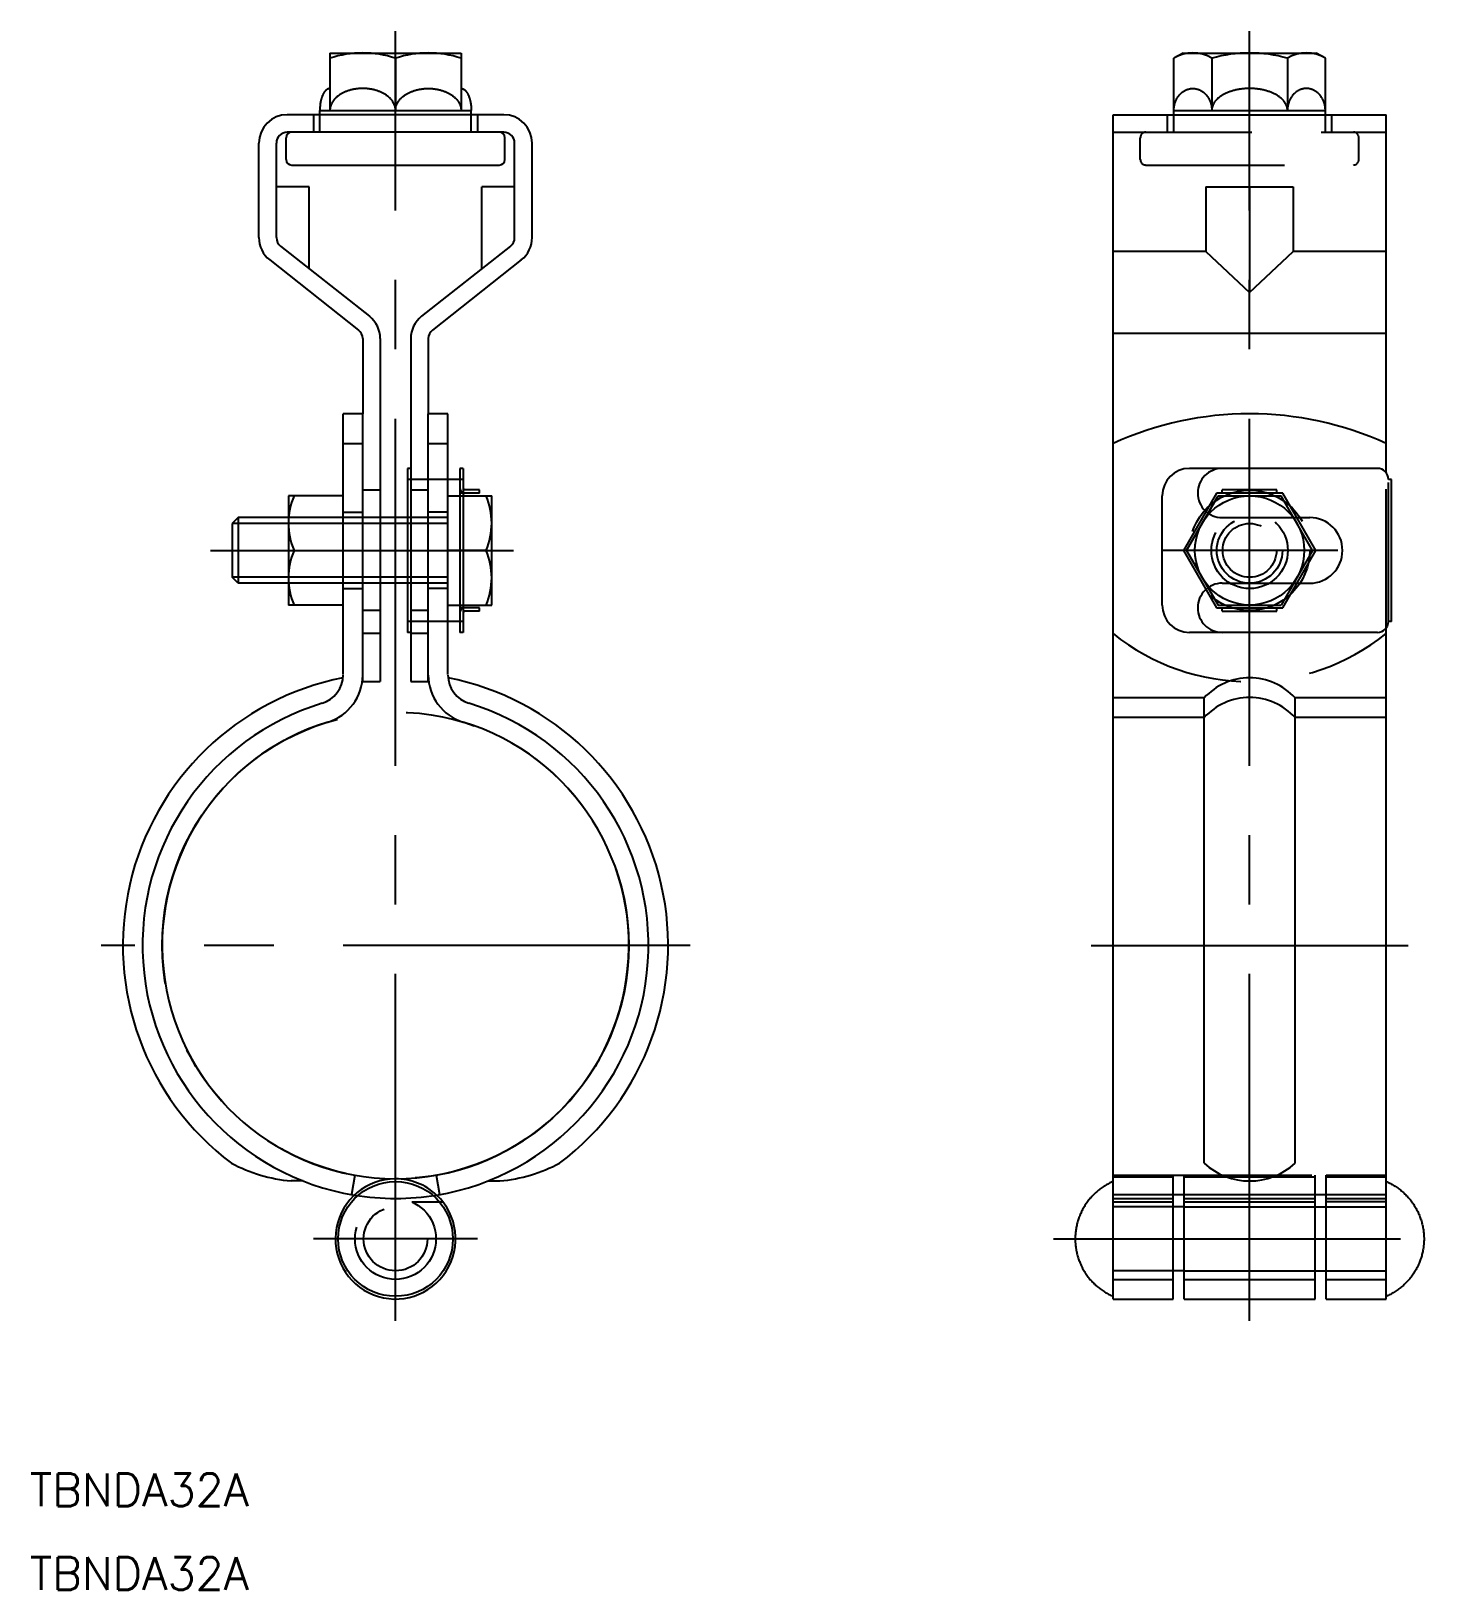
# Model space of a CAD drawing. Extents: x -33 to 96, y -59 to 84.
import ezdxf

# ---------------------------------------------------------------- set-up
doc = ezdxf.new("R2010")
doc.units = 0
for name, pattern in [('CENTER', [50.8, 31.75, -6.35, 6.35, -6.35]), ('DASHED', [19.05, 12.7, -6.35]), ('PHANTOM', [63.5, 31.75, -6.35, 6.35, -6.35, 6.35, -6.35])]:
    doc.linetypes.add(name, pattern=pattern)
doc.layers.get('0').update_dxf_attribs({"linetype": 'CONTINUOUS'})
doc.layers.add('CENTER', color=1, linetype='CENTER')
doc.styles.get("Standard").update_dxf_attribs({"font": 'txt.shx', "height": 3, "bigfont": 'bigfont.shx'})

msp = doc.modelspace()

# ---------------------------------------------------------------- linework, layer by layer
at = {"color": 7, "linetype": 'CONTINUOUS'}
for p, q in [((-6, 81.64), (6, 81.64)), ((-6, 81.64), (-6, 76.4)), ((6, 81.64), (6, 76.4)), ((72.07, 81.64), (71.23, 81.16)), ((72.07, 81.64), (84.25, 81.64)), ((85.09, 81.16), (84.25, 81.64)), ((0, 81.16), (0, 76.4)), ((71.23, 76), (71.23, 81.16)), ((74.7, 81.16), (74.7, 76.4)), ((81.63, 81.16), (81.63, 76.4)), ((85.09, 76), (85.09, 81.16)), ((9.9, 76), (-9.9, 76)), ((-6.93, 76.4), (6.93, 76.4)), ((-6.93, 76), (-6.93, 76.4)), ((6.93, 76), (6.93, 76.4)), ((65.66, 76), (90.66, 76)), ((65.66, 45.92), (65.66, 76)), ((71.23, 76.4), (85.09, 76.4)), ((90.66, 45.92), (90.66, 76)), ((9.9, 74.4), (-9.9, 74.4)), ((-12.5, 64.76), (-12.5, 73.4)), ((-10.9, 64.76), (-10.9, 73.4)), ((-10, 71.9), (-10, 73.9)), ((10, 71.9), (10, 73.9)), ((10.9, 64.76), (10.9, 73.4)), ((12.5, 64.76), (12.5, 73.4)), ((-9.5, 71.4), (9.5, 71.4)), ((-7.9, 69.4), (-10.9, 69.4)), ((-7.9, 61.91), (-7.9, 69.4)), ((7.9, 61.91), (7.9, 69.4)), ((10.9, 69.4), (7.9, 69.4)), ((74.16, 69.4), (74.16, 63.5)), ((74.16, 69.4), (82.16, 69.4)), ((78.16, 69.4), (78.16, 59.75)), ((82.16, 69.4), (82.16, 63.5)), ((-10.52, 63.98), (-2.39, 57.56)), ((10.52, 63.98), (2.39, 57.56)), ((74.16, 63.5), (65.66, 63.5)), ((74.16, 63.5), (78.16, 59.75)), ((78.16, 59.75), (82.16, 63.5)), ((90.66, 63.5), (82.16, 63.5)), ((-11.51, 62.72), (-3.38, 56.3)), ((11.51, 62.72), (3.38, 56.3)), ((90.66, 56), (65.66, 56)), ((-3, 55.52), (-3, 48.64)), ((-1.4, 55.52), (-1.4, 24.14)), ((1.4, 55.52), (1.4, 24.14)), ((3, 55.52), (3, 48.64)), ((-4.8, 24.8), (-4.8, 48.64)), ((-3, 48.64), (-4.8, 48.64)), ((-3, 24.8), (-3, 48.64)), ((3, 24.8), (3, 48.64)), ((4.8, 48.64), (3, 48.64)), ((4.8, 24.8), (4.8, 48.64)), ((-4.8, 45.92), (-3, 45.92)), ((3, 45.92), (4.8, 45.92)), ((65.66, -32.36), (65.66, 45.92)), ((90.66, 43.24), (90.66, 45.92)), ((1.1, 43.64), (1.1, 39.14)), ((1.4, 43.64), (1.1, 43.64)), ((1.4, 43.64), (1.4, 38.64)), ((5.9, 43.64), (5.9, 28.64)), ((6.2, 43.64), (5.9, 43.64)), ((6.2, 43.64), (6.2, 28.64)), ((89.86, 43.64), (72.66, 43.64)), ((5.9, 42.64), (4.8, 42.64)), ((7.7, 41.69), (6.35, 41.69)), ((7.7, 41.39), (6.35, 41.39)), ((7.7, 41.39), (7.7, 41.69)), ((75.13, 41.39), (72.1, 36.14)), ((81.19, 41.39), (75.13, 41.39)), ((80.66, 41.69), (75.66, 41.69)), ((75.66, 41.39), (75.66, 41.69)), ((80.66, 41.39), (80.66, 41.69)), ((84.22, 36.14), (81.19, 41.39)), ((91.16, 42.64), (90.86, 42.64)), ((91.16, 29.64), (91.16, 42.64)), ((-9.8, 41.14), (-9.8, 31.14)), ((-4.8, 41.14), (-9.8, 41.14)), ((4.8, 41.14), (5.9, 41.14)), ((6.2, 41.14), (8.8, 41.14)), ((8.8, 31.14), (8.8, 41.14)), ((70.16, 31.14), (70.16, 41.14)), ((72.39, 36.14), (75.27, 41.14)), ((75.27, 41.14), (81.05, 41.14)), ((83.93, 36.14), (81.05, 41.14)), ((-14.4, 39.14), (-14.94, 38.6)), ((-14.94, 38.6), (-14.94, 33.69)), ((-9.8, 39.14), (-14.4, 39.14)), ((-14.4, 39.14), (-14.4, 33.14)), ((1.1, 39.14), (-1.4, 39.14)), ((-9.29, 36.14), (-4.8, 36.14)), ((5.9, 36.14), (4.8, 36.14)), ((8.29, 36.14), (6.2, 36.14)), ((72.1, 36.14), (75.13, 30.89)), ((72.39, 36.14), (75.27, 31.14)), ((83.93, 36.14), (81.05, 31.14)), ((81.19, 30.89), (84.22, 36.14)), ((-14.4, 33.14), (-14.94, 33.69)), ((-9.8, 33.14), (-14.4, 33.14)), ((1.1, 33.14), (-1.4, 33.14)), ((1.1, 33.14), (1.1, 28.64)), ((1.4, 33.14), (1.1, 33.14)), ((1.4, 33.64), (1.4, 28.64)), ((-4.8, 31.14), (-9.8, 31.14)), ((4.8, 31.14), (5.9, 31.14)), ((6.2, 31.14), (8.8, 31.14)), ((7.7, 30.89), (6.35, 30.89)), ((7.7, 30.59), (6.35, 30.59)), ((7.7, 30.59), (7.7, 30.89)), ((75.13, 30.89), (81.19, 30.89)), ((75.27, 31.14), (81.05, 31.14)), ((75.66, 30.59), (75.66, 30.89)), ((75.66, 30.59), (80.66, 30.59)), ((80.66, 30.59), (80.66, 30.89)), ((-1.4, 28.53), (-3, 28.53)), ((1.4, 28.64), (1.1, 28.64)), ((3, 28.53), (1.4, 28.53)), ((5.9, 29.64), (4.8, 29.64)), ((6.2, 28.64), (5.9, 28.64)), ((89.86, 28.64), (72.66, 28.64)), ((90.66, -32.36), (90.66, 29.04)), ((91.16, 29.64), (90.86, 29.64)), ((-3, 24.14), (-3, 24.8)), ((3, 24.14), (3, 24.8)), ((-3, 24.14), (-1.4, 24.14)), ((1.4, 24.14), (3, 24.14)), ((73.99, 22.64), (65.66, 22.64)), ((73.99, -19.92), (73.99, 22.64)), ((82.33, -19.92), (82.33, 22.64)), ((90.66, 22.64), (82.33, 22.64)), ((-3.71, -21.03), (-4.02, -22.8)), ((-8.45, -21.55), (-9.55, -21.55)), ((8.45, -21.55), (9.55, -21.55)), ((71.16, -22.8), (85.16, -22.8)), ((71.16, -32.36), (71.16, -22.8)), ((72.16, -32.36), (72.16, -22.8)), ((84.16, -32.36), (84.16, -22.8)), ((85.16, -32.36), (85.16, -22.8)), ((4.02, -23.47), (4.34, -23.47)), ((65.66, -23.47), (71.16, -23.47)), ((72.16, -23.93), (71.16, -23.93)), ((84.16, -23.93), (85.16, -23.93)), ((90.66, -23.47), (85.16, -23.47)), ((72.16, -29.77), (71.16, -29.77)), ((84.16, -29.77), (85.16, -29.77)), ((65.66, -32.36), (71.16, -32.36)), ((72.16, -32.36), (84.16, -32.36)), ((85.16, -32.36), (90.66, -32.36))]:
    msp.add_line(p, q, dxfattribs=at)
at = {"color": 3, "linetype": 'DASHED'}
for p, q in [((-7.5, 76), (-7.5, 74.4)), ((-6.93, 74.4), (-6.93, 76)), ((6.93, 74.4), (6.93, 76)), ((7.5, 76), (7.5, 74.4)), ((70.66, 74.4), (70.66, 76)), ((71.23, 74.4), (71.23, 76)), ((85.09, 74.4), (85.09, 76)), ((85.66, 76), (85.66, 74.4)), ((65.66, 74.4), (90.66, 74.4)), ((68.16, 71.9), (68.16, 73.9)), ((88.16, 71.9), (88.16, 73.9)), ((68.66, 71.4), (87.66, 71.4)), ((90.66, 29.04), (90.66, 43.24)), ((-1.4, 41.64), (-3, 41.64)), ((1.4, 42.64), (1.1, 42.64)), ((4.8, 42.64), (1.4, 42.64)), ((3, 41.64), (1.4, 41.64)), ((6.2, 42.64), (5.9, 42.64)), ((6.2, 41.39), (5.9, 41.39)), ((90.86, 29.64), (90.86, 42.64)), ((5.9, 41.14), (6.2, 41.14)), ((-1.4, 39.14), (-9.8, 39.14)), ((-1.4, 38.6), (-9.8, 38.6)), ((-4.8, 39.64), (-3, 39.64)), ((1.1, 39.14), (1.1, 33.14)), ((4.8, 39.14), (1.1, 39.14)), ((1.4, 38.64), (1.4, 33.64)), ((4.8, 38.6), (1.4, 38.6)), ((4.8, 39.64), (3, 39.64)), ((75.66, 39.14), (83.66, 39.14)), ((6.2, 36.14), (5.9, 36.14)), ((6.2, 36.14), (5.9, 36.14)), ((-1.4, 33.69), (-9.8, 33.69)), ((-1.4, 33.14), (-9.8, 33.14)), ((4.8, 33.69), (1.4, 33.69)), ((4.8, 33.14), (1.4, 33.14)), ((75.66, 33.14), (83.66, 33.14)), ((-4.8, 32.64), (-3, 32.64)), ((4.8, 32.64), (3, 32.64)), ((-1.4, 30.64), (-3, 30.64)), ((3, 30.64), (1.4, 30.64)), ((5.9, 31.14), (6.2, 31.14)), ((6.2, 30.89), (5.9, 30.89)), ((1.4, 29.64), (1.1, 29.64)), ((4.8, 29.64), (1.4, 29.64)), ((6.2, 29.64), (5.9, 29.64)), ((73.99, 20.84), (65.66, 20.84)), ((90.66, 20.84), (82.33, 20.84)), ((3.71, -21.03), (4.02, -22.8)), ((65.66, -21.03), (71.16, -21.03)), ((65.66, -21.16), (71.16, -21.16)), ((71.16, -21.03), (85.16, -21.03)), ((71.16, -22.8), (71.16, -21.03)), ((72.16, -22.8), (72.16, -21.03)), ((72.16, -21.16), (84.16, -21.16)), ((84.16, -22.8), (84.16, -21.03)), ((85.16, -22.8), (85.16, -21.03)), ((85.16, -21.03), (90.66, -21.03)), ((85.16, -21.16), (90.66, -21.16)), ((65.66, -22.8), (71.16, -22.8)), ((85.16, -22.8), (90.66, -22.8)), ((1.5, -23.47), (4.02, -23.47)), ((65.66, -23.15), (71.16, -23.15)), ((71.16, -23.93), (65.66, -23.93)), ((72.16, -23.15), (84.16, -23.15)), ((72.16, -23.47), (84.16, -23.47)), ((72.16, -23.93), (84.16, -23.93)), ((85.16, -23.15), (90.66, -23.15)), ((85.16, -23.93), (90.66, -23.93)), ((71.16, -29.77), (65.66, -29.77)), ((72.16, -29.77), (84.16, -29.77)), ((85.16, -29.77), (90.66, -29.77)), ((65.66, -30.56), (71.16, -30.56)), ((72.16, -30.56), (84.16, -30.56)), ((85.16, -30.56), (90.66, -30.56))]:
    msp.add_line(p, q, dxfattribs=at)
at = {"color": 3, "linetype": 'CONTINUOUS'}
for p, q in [((-9.8, 38.6), (-14.94, 38.6)), ((1.4, 38.6), (-1.4, 38.6)), ((-9.8, 33.69), (-14.94, 33.69)), ((1.4, 33.69), (-1.4, 33.69))]:
    msp.add_line(p, q, dxfattribs=at)
at = {"color": 7, "linetype": 'CONTINUOUS'}
for points in [[(-6, 78.4, 0), (-6.01, 78.4, 0), (-6.02, 78.4, 0), (-6.03, 78.4, 0), (-6.05, 78.4, 0), (-6.06, 78.4, 0), (-6.07, 78.39, 0), (-6.08, 78.39, 0), (-6.09, 78.39, 0), (-6.1, 78.39, 0), (-6.11, 78.39, 0), (-6.12, 78.38, 0), (-6.14, 78.38, 0), (-6.15, 78.37, 0), (-6.16, 78.37, 0), (-6.17, 78.37, 0), (-6.18, 78.36, 0), (-6.19, 78.36, 0), (-6.2, 78.35, 0), (-6.21, 78.35, 0), (-6.23, 78.34, 0), (-6.24, 78.33, 0), (-6.25, 78.33, 0), (-6.26, 78.32, 0), (-6.27, 78.31, 0), (-6.28, 78.31, 0), (-6.29, 78.3, 0), (-6.3, 78.29, 0), (-6.31, 78.28, 0), (-6.32, 78.27, 0), (-6.33, 78.27, 0), (-6.34, 78.26, 0), (-6.36, 78.25, 0), (-6.37, 78.24, 0), (-6.38, 78.23, 0), (-6.39, 78.22, 0), (-6.4, 78.21, 0), (-6.41, 78.2, 0), (-6.42, 78.19, 0), (-6.43, 78.18, 0), (-6.44, 78.16, 0), (-6.45, 78.15, 0), (-6.46, 78.14, 0), (-6.47, 78.13, 0), (-6.48, 78.12, 0), (-6.49, 78.1, 0), (-6.5, 78.09, 0), (-6.51, 78.08, 0), (-6.52, 78.06, 0), (-6.53, 78.05, 0), (-6.53, 78.04, 0), (-6.54, 78.02, 0), (-6.55, 78.01, 0), (-6.56, 77.99, 0), (-6.57, 77.98, 0), (-6.58, 77.96, 0), (-6.59, 77.95, 0), (-6.6, 77.93, 0), (-6.61, 77.91, 0), (-6.61, 77.9, 0), (-6.62, 77.88, 0), (-6.63, 77.87, 0), (-6.64, 77.85, 0), (-6.65, 77.83, 0), (-6.66, 77.81, 0), (-6.66, 77.8, 0), (-6.67, 77.78, 0), (-6.68, 77.76, 0), (-6.69, 77.74, 0), (-6.7, 77.72, 0), (-6.7, 77.71, 0), (-6.71, 77.69, 0), (-6.72, 77.67, 0), (-6.72, 77.65, 0), (-6.73, 77.63, 0), (-6.74, 77.61, 0), (-6.75, 77.59, 0), (-6.75, 77.57, 0), (-6.76, 77.55, 0), (-6.77, 77.53, 0), (-6.77, 77.51, 0), (-6.78, 77.49, 0), (-6.78, 77.47, 0), (-6.79, 77.45, 0), (-6.8, 77.43, 0), (-6.8, 77.41, 0), (-6.81, 77.39, 0), (-6.81, 77.36, 0), (-6.82, 77.34, 0), (-6.82, 77.32, 0), (-6.83, 77.3, 0), (-6.83, 77.28, 0), (-6.84, 77.26, 0), (-6.84, 77.23, 0), (-6.85, 77.21, 0), (-6.85, 77.19, 0), (-6.86, 77.17, 0), (-6.86, 77.14, 0), (-6.87, 77.12, 0), (-6.87, 77.1, 0), (-6.87, 77.07, 0), (-6.88, 77.05, 0), (-6.88, 77.03, 0), (-6.88, 77, 0), (-6.89, 76.98, 0), (-6.89, 76.96, 0), (-6.89, 76.93, 0), (-6.9, 76.91, 0), (-6.9, 76.89, 0), (-6.9, 76.86, 0), (-6.91, 76.84, 0), (-6.91, 76.81, 0), (-6.91, 76.79, 0), (-6.91, 76.77, 0), (-6.91, 76.74, 0), (-6.92, 76.72, 0), (-6.92, 76.69, 0), (-6.92, 76.67, 0), (-6.92, 76.64, 0), (-6.92, 76.62, 0), (-6.92, 76.6, 0), (-6.92, 76.57, 0), (-6.93, 76.55, 0), (-6.93, 76.52, 0), (-6.93, 76.5, 0), (-6.93, 76.47, 0), (-6.93, 76.45, 0), (-6.93, 76.42, 0), (-6.93, 76.4, 0)], [(0, 76.4, 0), (0, 76.45, 0), (0, 76.5, 0), (-0.01, 76.55, 0), (-0.01, 76.6, 0), (-0.02, 76.64, 0), (-0.03, 76.69, 0), (-0.04, 76.74, 0), (-0.06, 76.79, 0), (-0.07, 76.84, 0), (-0.09, 76.89, 0), (-0.11, 76.93, 0), (-0.13, 76.98, 0), (-0.15, 77.03, 0), (-0.18, 77.07, 0), (-0.2, 77.12, 0), (-0.23, 77.17, 0), (-0.26, 77.21, 0), (-0.29, 77.26, 0), (-0.32, 77.3, 0), (-0.35, 77.34, 0), (-0.39, 77.39, 0), (-0.43, 77.43, 0), (-0.47, 77.47, 0), (-0.51, 77.51, 0), (-0.55, 77.55, 0), (-0.59, 77.59, 0), (-0.63, 77.63, 0), (-0.68, 77.67, 0), (-0.73, 77.71, 0), (-0.78, 77.74, 0), (-0.83, 77.78, 0), (-0.88, 77.81, 0), (-0.93, 77.85, 0), (-0.99, 77.88, 0), (-1.04, 77.91, 0), (-1.1, 77.95, 0), (-1.15, 77.98, 0), (-1.21, 78.01, 0), (-1.27, 78.04, 0), (-1.33, 78.06, 0), (-1.4, 78.09, 0), (-1.46, 78.12, 0), (-1.52, 78.14, 0), (-1.59, 78.16, 0), (-1.65, 78.19, 0), (-1.72, 78.21, 0), (-1.78, 78.23, 0), (-1.85, 78.25, 0), (-1.92, 78.27, 0), (-1.99, 78.28, 0), (-2.06, 78.3, 0), (-2.13, 78.31, 0), (-2.2, 78.33, 0), (-2.27, 78.34, 0), (-2.34, 78.35, 0), (-2.41, 78.36, 0), (-2.49, 78.37, 0), (-2.56, 78.38, 0), (-2.63, 78.39, 0), (-2.71, 78.39, 0), (-2.78, 78.39, 0), (-2.85, 78.4, 0), (-2.93, 78.4, 0), (-3, 78.4, 0), (-3.07, 78.4, 0), (-3.15, 78.4, 0), (-3.22, 78.39, 0), (-3.29, 78.39, 0), (-3.37, 78.39, 0), (-3.44, 78.38, 0), (-3.51, 78.37, 0), (-3.59, 78.36, 0), (-3.66, 78.35, 0), (-3.73, 78.34, 0), (-3.8, 78.33, 0), (-3.87, 78.31, 0), (-3.94, 78.3, 0), (-4.01, 78.28, 0), (-4.08, 78.27, 0), (-4.15, 78.25, 0), (-4.22, 78.23, 0), (-4.28, 78.21, 0), (-4.35, 78.19, 0), (-4.41, 78.16, 0), (-4.48, 78.14, 0), (-4.54, 78.12, 0), (-4.6, 78.09, 0), (-4.67, 78.06, 0), (-4.73, 78.04, 0), (-4.79, 78.01, 0), (-4.85, 77.98, 0), (-4.9, 77.95, 0), (-4.96, 77.91, 0), (-5.01, 77.88, 0), (-5.07, 77.85, 0), (-5.12, 77.81, 0), (-5.17, 77.78, 0), (-5.22, 77.74, 0), (-5.27, 77.71, 0), (-5.32, 77.67, 0), (-5.37, 77.63, 0), (-5.41, 77.59, 0), (-5.45, 77.55, 0), (-5.49, 77.51, 0), (-5.53, 77.47, 0), (-5.57, 77.43, 0), (-5.61, 77.39, 0), (-5.65, 77.34, 0), (-5.68, 77.3, 0), (-5.71, 77.26, 0), (-5.74, 77.21, 0), (-5.77, 77.17, 0), (-5.8, 77.12, 0), (-5.82, 77.07, 0), (-5.85, 77.03, 0), (-5.87, 76.98, 0), (-5.89, 76.93, 0), (-5.91, 76.89, 0), (-5.93, 76.84, 0), (-5.94, 76.79, 0), (-5.96, 76.74, 0), (-5.97, 76.69, 0), (-5.98, 76.64, 0), (-5.99, 76.6, 0), (-5.99, 76.55, 0), (-6, 76.5, 0), (-6, 76.45, 0), (-6, 76.4, 0)], [(0, 76.4, 0), (0, 76.45, 0), (0, 76.5, 0), (0.01, 76.55, 0), (0.01, 76.6, 0), (0.02, 76.64, 0), (0.03, 76.69, 0), (0.04, 76.74, 0), (0.06, 76.79, 0), (0.07, 76.84, 0), (0.09, 76.89, 0), (0.11, 76.93, 0), (0.13, 76.98, 0), (0.15, 77.03, 0), (0.18, 77.07, 0), (0.2, 77.12, 0), (0.23, 77.17, 0), (0.26, 77.21, 0), (0.29, 77.26, 0), (0.32, 77.3, 0), (0.35, 77.34, 0), (0.39, 77.39, 0), (0.43, 77.43, 0), (0.47, 77.47, 0), (0.51, 77.51, 0), (0.55, 77.55, 0), (0.59, 77.59, 0), (0.63, 77.63, 0), (0.68, 77.67, 0), (0.73, 77.71, 0), (0.78, 77.74, 0), (0.83, 77.78, 0), (0.88, 77.81, 0), (0.93, 77.85, 0), (0.99, 77.88, 0), (1.04, 77.91, 0), (1.1, 77.95, 0), (1.15, 77.98, 0), (1.21, 78.01, 0), (1.27, 78.04, 0), (1.33, 78.06, 0), (1.4, 78.09, 0), (1.46, 78.12, 0), (1.52, 78.14, 0), (1.59, 78.16, 0), (1.65, 78.19, 0), (1.72, 78.21, 0), (1.78, 78.23, 0), (1.85, 78.25, 0), (1.92, 78.27, 0), (1.99, 78.28, 0), (2.06, 78.3, 0), (2.13, 78.31, 0), (2.2, 78.33, 0), (2.27, 78.34, 0), (2.34, 78.35, 0), (2.41, 78.36, 0), (2.49, 78.37, 0), (2.56, 78.38, 0), (2.63, 78.39, 0), (2.71, 78.39, 0), (2.78, 78.39, 0), (2.85, 78.4, 0), (2.93, 78.4, 0), (3, 78.4, 0), (3.07, 78.4, 0), (3.15, 78.4, 0), (3.22, 78.39, 0), (3.29, 78.39, 0), (3.37, 78.39, 0), (3.44, 78.38, 0), (3.51, 78.37, 0), (3.59, 78.36, 0), (3.66, 78.35, 0), (3.73, 78.34, 0), (3.8, 78.33, 0), (3.87, 78.31, 0), (3.94, 78.3, 0), (4.01, 78.28, 0), (4.08, 78.27, 0), (4.15, 78.25, 0), (4.22, 78.23, 0), (4.28, 78.21, 0), (4.35, 78.19, 0), (4.41, 78.16, 0), (4.48, 78.14, 0), (4.54, 78.12, 0), (4.6, 78.09, 0), (4.67, 78.06, 0), (4.73, 78.04, 0), (4.79, 78.01, 0), (4.85, 77.98, 0), (4.9, 77.95, 0), (4.96, 77.91, 0), (5.01, 77.88, 0), (5.07, 77.85, 0), (5.12, 77.81, 0), (5.17, 77.78, 0), (5.22, 77.74, 0), (5.27, 77.71, 0), (5.32, 77.67, 0), (5.37, 77.63, 0), (5.41, 77.59, 0), (5.45, 77.55, 0), (5.49, 77.51, 0), (5.53, 77.47, 0), (5.57, 77.43, 0), (5.61, 77.39, 0), (5.65, 77.34, 0), (5.68, 77.3, 0), (5.71, 77.26, 0), (5.74, 77.21, 0), (5.77, 77.17, 0), (5.8, 77.12, 0), (5.82, 77.07, 0), (5.85, 77.03, 0), (5.87, 76.98, 0), (5.89, 76.93, 0), (5.91, 76.89, 0), (5.93, 76.84, 0), (5.94, 76.79, 0), (5.96, 76.74, 0), (5.97, 76.69, 0), (5.98, 76.64, 0), (5.99, 76.6, 0), (5.99, 76.55, 0), (6, 76.5, 0), (6, 76.45, 0), (6, 76.4, 0)], [(6, 78.4, 0), (6.01, 78.4, 0), (6.02, 78.4, 0), (6.03, 78.4, 0), (6.05, 78.4, 0), (6.06, 78.4, 0), (6.07, 78.39, 0), (6.08, 78.39, 0), (6.09, 78.39, 0), (6.1, 78.39, 0), (6.11, 78.39, 0), (6.12, 78.38, 0), (6.14, 78.38, 0), (6.15, 78.37, 0), (6.16, 78.37, 0), (6.17, 78.37, 0), (6.18, 78.36, 0), (6.19, 78.36, 0), (6.2, 78.35, 0), (6.21, 78.35, 0), (6.23, 78.34, 0), (6.24, 78.33, 0), (6.25, 78.33, 0), (6.26, 78.32, 0), (6.27, 78.31, 0), (6.28, 78.31, 0), (6.29, 78.3, 0), (6.3, 78.29, 0), (6.31, 78.28, 0), (6.32, 78.27, 0), (6.33, 78.27, 0), (6.34, 78.26, 0), (6.36, 78.25, 0), (6.37, 78.24, 0), (6.38, 78.23, 0), (6.39, 78.22, 0), (6.4, 78.21, 0), (6.41, 78.2, 0), (6.42, 78.19, 0), (6.43, 78.18, 0), (6.44, 78.16, 0), (6.45, 78.15, 0), (6.46, 78.14, 0), (6.47, 78.13, 0), (6.48, 78.12, 0), (6.49, 78.1, 0), (6.5, 78.09, 0), (6.51, 78.08, 0), (6.52, 78.06, 0), (6.53, 78.05, 0), (6.53, 78.04, 0), (6.54, 78.02, 0), (6.55, 78.01, 0), (6.56, 77.99, 0), (6.57, 77.98, 0), (6.58, 77.96, 0), (6.59, 77.95, 0), (6.6, 77.93, 0), (6.61, 77.91, 0), (6.61, 77.9, 0), (6.62, 77.88, 0), (6.63, 77.87, 0), (6.64, 77.85, 0), (6.65, 77.83, 0), (6.66, 77.81, 0), (6.66, 77.8, 0), (6.67, 77.78, 0), (6.68, 77.76, 0), (6.69, 77.74, 0), (6.7, 77.72, 0), (6.7, 77.71, 0), (6.71, 77.69, 0), (6.72, 77.67, 0), (6.72, 77.65, 0), (6.73, 77.63, 0), (6.74, 77.61, 0), (6.75, 77.59, 0), (6.75, 77.57, 0), (6.76, 77.55, 0), (6.77, 77.53, 0), (6.77, 77.51, 0), (6.78, 77.49, 0), (6.78, 77.47, 0), (6.79, 77.45, 0), (6.8, 77.43, 0), (6.8, 77.41, 0), (6.81, 77.39, 0), (6.81, 77.36, 0), (6.82, 77.34, 0), (6.82, 77.32, 0), (6.83, 77.3, 0), (6.83, 77.28, 0), (6.84, 77.26, 0), (6.84, 77.23, 0), (6.85, 77.21, 0), (6.85, 77.19, 0), (6.86, 77.17, 0), (6.86, 77.14, 0), (6.87, 77.12, 0), (6.87, 77.1, 0), (6.87, 77.07, 0), (6.88, 77.05, 0), (6.88, 77.03, 0), (6.88, 77, 0), (6.89, 76.98, 0), (6.89, 76.96, 0), (6.89, 76.93, 0), (6.9, 76.91, 0), (6.9, 76.89, 0), (6.9, 76.86, 0), (6.91, 76.84, 0), (6.91, 76.81, 0), (6.91, 76.79, 0), (6.91, 76.77, 0), (6.91, 76.74, 0), (6.92, 76.72, 0), (6.92, 76.69, 0), (6.92, 76.67, 0), (6.92, 76.64, 0), (6.92, 76.62, 0), (6.92, 76.6, 0), (6.92, 76.57, 0), (6.93, 76.55, 0), (6.93, 76.52, 0), (6.93, 76.5, 0), (6.93, 76.47, 0), (6.93, 76.45, 0), (6.93, 76.42, 0), (6.93, 76.4, 0)], [(71.23, 76.4, 0), (71.23, 76.45, 0), (71.24, 76.5, 0), (71.24, 76.55, 0), (71.24, 76.6, 0), (71.25, 76.64, 0), (71.25, 76.69, 0), (71.26, 76.74, 0), (71.27, 76.79, 0), (71.28, 76.84, 0), (71.29, 76.89, 0), (71.3, 76.93, 0), (71.31, 76.98, 0), (71.32, 77.03, 0), (71.33, 77.07, 0), (71.35, 77.12, 0), (71.37, 77.17, 0), (71.38, 77.21, 0), (71.4, 77.26, 0), (71.42, 77.3, 0), (71.44, 77.34, 0), (71.46, 77.39, 0), (71.48, 77.43, 0), (71.5, 77.47, 0), (71.53, 77.51, 0), (71.55, 77.55, 0), (71.57, 77.59, 0), (71.6, 77.63, 0), (71.63, 77.67, 0), (71.65, 77.71, 0), (71.68, 77.74, 0), (71.71, 77.78, 0), (71.74, 77.81, 0), (71.77, 77.85, 0), (71.8, 77.88, 0), (71.83, 77.91, 0), (71.87, 77.95, 0), (71.9, 77.98, 0), (71.93, 78.01, 0), (71.97, 78.04, 0), (72, 78.06, 0), (72.04, 78.09, 0), (72.07, 78.12, 0), (72.11, 78.14, 0), (72.15, 78.16, 0), (72.19, 78.19, 0), (72.22, 78.21, 0), (72.26, 78.23, 0), (72.3, 78.25, 0), (72.34, 78.27, 0), (72.38, 78.28, 0), (72.42, 78.3, 0), (72.46, 78.31, 0), (72.5, 78.33, 0), (72.54, 78.34, 0), (72.59, 78.35, 0), (72.63, 78.36, 0), (72.67, 78.37, 0), (72.71, 78.38, 0), (72.75, 78.39, 0), (72.8, 78.39, 0), (72.84, 78.39, 0), (72.88, 78.4, 0), (72.92, 78.4, 0), (72.97, 78.4, 0), (73.01, 78.4, 0), (73.05, 78.4, 0), (73.09, 78.39, 0), (73.14, 78.39, 0), (73.18, 78.39, 0), (73.22, 78.38, 0), (73.26, 78.37, 0), (73.3, 78.36, 0), (73.34, 78.35, 0), (73.39, 78.34, 0), (73.43, 78.33, 0), (73.47, 78.31, 0), (73.51, 78.3, 0), (73.55, 78.28, 0), (73.59, 78.27, 0), (73.63, 78.25, 0), (73.67, 78.23, 0), (73.71, 78.21, 0), (73.74, 78.19, 0), (73.78, 78.16, 0), (73.82, 78.14, 0), (73.86, 78.12, 0), (73.89, 78.09, 0), (73.93, 78.06, 0), (73.96, 78.04, 0), (74, 78.01, 0), (74.03, 77.98, 0), (74.06, 77.95, 0), (74.1, 77.91, 0), (74.13, 77.88, 0), (74.16, 77.85, 0), (74.19, 77.81, 0), (74.22, 77.78, 0), (74.25, 77.74, 0), (74.28, 77.71, 0), (74.3, 77.67, 0), (74.33, 77.63, 0), (74.36, 77.59, 0), (74.38, 77.55, 0), (74.41, 77.51, 0), (74.43, 77.47, 0), (74.45, 77.43, 0), (74.47, 77.39, 0), (74.49, 77.34, 0), (74.51, 77.3, 0), (74.53, 77.26, 0), (74.55, 77.21, 0), (74.57, 77.17, 0), (74.58, 77.12, 0), (74.6, 77.07, 0), (74.61, 77.03, 0), (74.62, 76.98, 0), (74.63, 76.93, 0), (74.65, 76.89, 0), (74.66, 76.84, 0), (74.66, 76.79, 0), (74.67, 76.74, 0), (74.68, 76.69, 0), (74.68, 76.64, 0), (74.69, 76.6, 0), (74.69, 76.55, 0), (74.7, 76.5, 0), (74.7, 76.45, 0), (74.7, 76.4, 0)], [(81.63, 76.4, 0), (81.62, 76.45, 0), (81.62, 76.5, 0), (81.62, 76.55, 0), (81.61, 76.6, 0), (81.6, 76.64, 0), (81.59, 76.69, 0), (81.57, 76.74, 0), (81.56, 76.79, 0), (81.54, 76.84, 0), (81.52, 76.89, 0), (81.5, 76.93, 0), (81.48, 76.98, 0), (81.45, 77.03, 0), (81.42, 77.07, 0), (81.39, 77.12, 0), (81.36, 77.17, 0), (81.33, 77.21, 0), (81.29, 77.26, 0), (81.26, 77.3, 0), (81.22, 77.34, 0), (81.18, 77.39, 0), (81.13, 77.43, 0), (81.09, 77.47, 0), (81.04, 77.51, 0), (80.99, 77.55, 0), (80.94, 77.59, 0), (80.89, 77.63, 0), (80.84, 77.67, 0), (80.78, 77.71, 0), (80.73, 77.74, 0), (80.67, 77.78, 0), (80.61, 77.81, 0), (80.55, 77.85, 0), (80.49, 77.88, 0), (80.42, 77.91, 0), (80.36, 77.95, 0), (80.29, 77.98, 0), (80.22, 78.01, 0), (80.16, 78.04, 0), (80.09, 78.06, 0), (80.01, 78.09, 0), (79.94, 78.12, 0), (79.87, 78.14, 0), (79.79, 78.16, 0), (79.72, 78.19, 0), (79.64, 78.21, 0), (79.57, 78.23, 0), (79.49, 78.25, 0), (79.41, 78.27, 0), (79.33, 78.28, 0), (79.25, 78.3, 0), (79.17, 78.31, 0), (79.09, 78.33, 0), (79, 78.34, 0), (78.92, 78.35, 0), (78.84, 78.36, 0), (78.75, 78.37, 0), (78.67, 78.38, 0), (78.59, 78.39, 0), (78.5, 78.39, 0), (78.42, 78.39, 0), (78.33, 78.4, 0), (78.25, 78.4, 0), (78.16, 78.4, 0), (78.08, 78.4, 0), (77.99, 78.4, 0), (77.91, 78.39, 0), (77.82, 78.39, 0), (77.74, 78.39, 0), (77.65, 78.38, 0), (77.57, 78.37, 0), (77.49, 78.36, 0), (77.4, 78.35, 0), (77.32, 78.34, 0), (77.24, 78.33, 0), (77.16, 78.31, 0), (77.07, 78.3, 0), (76.99, 78.28, 0), (76.91, 78.27, 0), (76.84, 78.25, 0), (76.76, 78.23, 0), (76.68, 78.21, 0), (76.6, 78.19, 0), (76.53, 78.16, 0), (76.45, 78.14, 0), (76.38, 78.12, 0), (76.31, 78.09, 0), (76.24, 78.06, 0), (76.17, 78.04, 0), (76.1, 78.01, 0), (76.03, 77.98, 0), (75.96, 77.95, 0), (75.9, 77.91, 0), (75.84, 77.88, 0), (75.77, 77.85, 0), (75.71, 77.81, 0), (75.65, 77.78, 0), (75.59, 77.74, 0), (75.54, 77.71, 0), (75.48, 77.67, 0), (75.43, 77.63, 0), (75.38, 77.59, 0), (75.33, 77.55, 0), (75.28, 77.51, 0), (75.23, 77.47, 0), (75.19, 77.43, 0), (75.15, 77.39, 0), (75.11, 77.34, 0), (75.07, 77.3, 0), (75.03, 77.26, 0), (74.99, 77.21, 0), (74.96, 77.17, 0), (74.93, 77.12, 0), (74.9, 77.07, 0), (74.87, 77.03, 0), (74.85, 76.98, 0), (74.82, 76.93, 0), (74.8, 76.89, 0), (74.78, 76.84, 0), (74.76, 76.79, 0), (74.75, 76.74, 0), (74.73, 76.69, 0), (74.72, 76.64, 0), (74.71, 76.6, 0), (74.71, 76.55, 0), (74.7, 76.5, 0), (74.7, 76.45, 0), (74.7, 76.4, 0)], [(85.09, 76.4, 0), (85.09, 76.45, 0), (85.09, 76.5, 0), (85.08, 76.55, 0), (85.08, 76.6, 0), (85.08, 76.64, 0), (85.07, 76.69, 0), (85.06, 76.74, 0), (85.06, 76.79, 0), (85.05, 76.84, 0), (85.04, 76.89, 0), (85.03, 76.93, 0), (85.02, 76.98, 0), (85, 77.03, 0), (84.99, 77.07, 0), (84.97, 77.12, 0), (84.96, 77.17, 0), (84.94, 77.21, 0), (84.92, 77.26, 0), (84.9, 77.3, 0), (84.89, 77.34, 0), (84.86, 77.39, 0), (84.84, 77.43, 0), (84.82, 77.47, 0), (84.8, 77.51, 0), (84.77, 77.55, 0), (84.75, 77.59, 0), (84.72, 77.63, 0), (84.7, 77.67, 0), (84.67, 77.71, 0), (84.64, 77.74, 0), (84.61, 77.78, 0), (84.58, 77.81, 0), (84.55, 77.85, 0), (84.52, 77.88, 0), (84.49, 77.91, 0), (84.46, 77.95, 0), (84.42, 77.98, 0), (84.39, 78.01, 0), (84.35, 78.04, 0), (84.32, 78.06, 0), (84.28, 78.09, 0), (84.25, 78.12, 0), (84.21, 78.14, 0), (84.17, 78.16, 0), (84.14, 78.19, 0), (84.1, 78.21, 0), (84.06, 78.23, 0), (84.02, 78.25, 0), (83.98, 78.27, 0), (83.94, 78.28, 0), (83.9, 78.3, 0), (83.86, 78.31, 0), (83.82, 78.33, 0), (83.78, 78.34, 0), (83.74, 78.35, 0), (83.7, 78.36, 0), (83.65, 78.37, 0), (83.61, 78.38, 0), (83.57, 78.39, 0), (83.53, 78.39, 0), (83.48, 78.39, 0), (83.44, 78.4, 0), (83.4, 78.4, 0), (83.36, 78.4, 0), (83.32, 78.4, 0), (83.27, 78.4, 0), (83.23, 78.39, 0), (83.19, 78.39, 0), (83.15, 78.39, 0), (83.1, 78.38, 0), (83.06, 78.37, 0), (83.02, 78.36, 0), (82.98, 78.35, 0), (82.94, 78.34, 0), (82.9, 78.33, 0), (82.85, 78.31, 0), (82.81, 78.3, 0), (82.77, 78.28, 0), (82.73, 78.27, 0), (82.69, 78.25, 0), (82.66, 78.23, 0), (82.62, 78.21, 0), (82.58, 78.19, 0), (82.54, 78.16, 0), (82.5, 78.14, 0), (82.47, 78.12, 0), (82.43, 78.09, 0), (82.4, 78.06, 0), (82.36, 78.04, 0), (82.33, 78.01, 0), (82.29, 77.98, 0), (82.26, 77.95, 0), (82.23, 77.91, 0), (82.19, 77.88, 0), (82.16, 77.85, 0), (82.13, 77.81, 0), (82.1, 77.78, 0), (82.07, 77.74, 0), (82.05, 77.71, 0), (82.02, 77.67, 0), (81.99, 77.63, 0), (81.97, 77.59, 0), (81.94, 77.55, 0), (81.92, 77.51, 0), (81.89, 77.47, 0), (81.87, 77.43, 0), (81.85, 77.39, 0), (81.83, 77.34, 0), (81.81, 77.3, 0), (81.79, 77.26, 0), (81.77, 77.21, 0), (81.76, 77.17, 0), (81.74, 77.12, 0), (81.73, 77.07, 0), (81.71, 77.03, 0), (81.7, 76.98, 0), (81.69, 76.93, 0), (81.68, 76.89, 0), (81.67, 76.84, 0), (81.66, 76.79, 0), (81.65, 76.74, 0), (81.64, 76.69, 0), (81.64, 76.64, 0), (81.63, 76.6, 0), (81.63, 76.55, 0), (81.63, 76.5, 0), (81.63, 76.45, 0), (81.63, 76.4, 0)], [(65.66, -21.6, 0), (65.57, -21.64, 0), (65.47, -21.69, 0), (65.38, -21.73, 0), (65.29, -21.78, 0), (65.19, -21.83, 0), (65.1, -21.88, 0), (65.01, -21.93, 0), (64.92, -21.98, 0), (64.84, -22.04, 0), (64.75, -22.1, 0), (64.66, -22.15, 0), (64.58, -22.21, 0), (64.49, -22.28, 0), (64.41, -22.34, 0), (64.33, -22.4, 0), (64.25, -22.47, 0), (64.17, -22.54, 0), (64.09, -22.61, 0), (64.02, -22.68, 0), (63.94, -22.75, 0), (63.87, -22.82, 0), (63.79, -22.9, 0), (63.72, -22.97, 0), (63.65, -23.05, 0), (63.58, -23.13, 0), (63.52, -23.21, 0), (63.45, -23.29, 0), (63.39, -23.37, 0), (63.33, -23.45, 0), (63.26, -23.54, 0), (63.2, -23.62, 0), (63.15, -23.71, 0), (63.09, -23.8, 0), (63.04, -23.88, 0), (62.98, -23.97, 0), (62.93, -24.06, 0), (62.88, -24.16, 0), (62.83, -24.25, 0), (62.79, -24.34, 0), (62.74, -24.43, 0), (62.7, -24.53, 0), (62.66, -24.62, 0), (62.62, -24.72, 0), (62.58, -24.82, 0), (62.54, -24.92, 0), (62.51, -25.01, 0), (62.48, -25.11, 0), (62.45, -25.21, 0), (62.42, -25.31, 0), (62.39, -25.41, 0), (62.36, -25.51, 0), (62.34, -25.61, 0), (62.32, -25.72, 0), (62.3, -25.82, 0), (62.28, -25.92, 0), (62.27, -26.02, 0), (62.25, -26.13, 0), (62.24, -26.23, 0), (62.23, -26.33, 0), (62.22, -26.44, 0), (62.21, -26.54, 0), (62.21, -26.64, 0), (62.21, -26.75, 0), (62.21, -26.85, 0), (62.21, -26.96, 0), (62.21, -27.06, 0), (62.21, -27.16, 0), (62.22, -27.27, 0), (62.23, -27.37, 0), (62.24, -27.48, 0), (62.25, -27.58, 0), (62.27, -27.68, 0), (62.28, -27.78, 0), (62.3, -27.89, 0), (62.32, -27.99, 0), (62.34, -28.09, 0), (62.36, -28.19, 0), (62.39, -28.29, 0), (62.42, -28.39, 0), (62.45, -28.49, 0), (62.48, -28.59, 0), (62.51, -28.69, 0), (62.54, -28.79, 0), (62.58, -28.89, 0), (62.62, -28.98, 0), (62.66, -29.08, 0), (62.7, -29.18, 0), (62.74, -29.27, 0), (62.79, -29.36, 0), (62.83, -29.46, 0), (62.88, -29.55, 0), (62.93, -29.64, 0), (62.98, -29.73, 0), (63.04, -29.82, 0), (63.09, -29.91, 0), (63.15, -30, 0), (63.2, -30.08, 0), (63.26, -30.17, 0), (63.33, -30.25, 0), (63.39, -30.34, 0), (63.45, -30.42, 0), (63.52, -30.5, 0), (63.58, -30.58, 0), (63.65, -30.66, 0), (63.72, -30.73, 0), (63.79, -30.81, 0), (63.87, -30.88, 0), (63.94, -30.96, 0), (64.02, -31.03, 0), (64.09, -31.1, 0), (64.17, -31.17, 0), (64.25, -31.23, 0), (64.33, -31.3, 0), (64.41, -31.37, 0), (64.49, -31.43, 0), (64.58, -31.49, 0), (64.66, -31.55, 0), (64.75, -31.61, 0), (64.84, -31.67, 0), (64.92, -31.72, 0), (65.01, -31.78, 0), (65.1, -31.83, 0), (65.19, -31.88, 0), (65.29, -31.93, 0), (65.38, -31.97, 0), (65.47, -32.02, 0), (65.57, -32.06, 0), (65.66, -32.11, 0)], [(90.66, -21.6, 0), (90.76, -21.64, 0), (90.85, -21.69, 0), (90.94, -21.73, 0), (91.04, -21.78, 0), (91.13, -21.83, 0), (91.22, -21.88, 0), (91.31, -21.93, 0), (91.4, -21.98, 0), (91.49, -22.04, 0), (91.57, -22.1, 0), (91.66, -22.15, 0), (91.74, -22.21, 0), (91.83, -22.28, 0), (91.91, -22.34, 0), (91.99, -22.4, 0), (92.07, -22.47, 0), (92.15, -22.54, 0), (92.23, -22.61, 0), (92.31, -22.68, 0), (92.38, -22.75, 0), (92.46, -22.82, 0), (92.53, -22.9, 0), (92.6, -22.97, 0), (92.67, -23.05, 0), (92.74, -23.13, 0), (92.81, -23.21, 0), (92.87, -23.29, 0), (92.93, -23.37, 0), (93, -23.45, 0), (93.06, -23.54, 0), (93.12, -23.62, 0), (93.18, -23.71, 0), (93.23, -23.8, 0), (93.29, -23.88, 0), (93.34, -23.97, 0), (93.39, -24.06, 0), (93.44, -24.16, 0), (93.49, -24.25, 0), (93.54, -24.34, 0), (93.58, -24.43, 0), (93.62, -24.53, 0), (93.67, -24.62, 0), (93.71, -24.72, 0), (93.74, -24.82, 0), (93.78, -24.92, 0), (93.81, -25.01, 0), (93.85, -25.11, 0), (93.88, -25.21, 0), (93.91, -25.31, 0), (93.93, -25.41, 0), (93.96, -25.51, 0), (93.98, -25.61, 0), (94, -25.72, 0), (94.02, -25.82, 0), (94.04, -25.92, 0), (94.06, -26.02, 0), (94.07, -26.13, 0), (94.08, -26.23, 0), (94.09, -26.33, 0), (94.1, -26.44, 0), (94.11, -26.54, 0), (94.11, -26.64, 0), (94.12, -26.75, 0), (94.12, -26.85, 0), (94.12, -26.96, 0), (94.11, -27.06, 0), (94.11, -27.16, 0), (94.1, -27.27, 0), (94.09, -27.37, 0), (94.08, -27.48, 0), (94.07, -27.58, 0), (94.06, -27.68, 0), (94.04, -27.78, 0), (94.02, -27.89, 0), (94, -27.99, 0), (93.98, -28.09, 0), (93.96, -28.19, 0), (93.93, -28.29, 0), (93.91, -28.39, 0), (93.88, -28.49, 0), (93.85, -28.59, 0), (93.81, -28.69, 0), (93.78, -28.79, 0), (93.74, -28.89, 0), (93.71, -28.98, 0), (93.67, -29.08, 0), (93.62, -29.18, 0), (93.58, -29.27, 0), (93.54, -29.36, 0), (93.49, -29.46, 0), (93.44, -29.55, 0), (93.39, -29.64, 0), (93.34, -29.73, 0), (93.29, -29.82, 0), (93.23, -29.91, 0), (93.18, -30, 0), (93.12, -30.08, 0), (93.06, -30.17, 0), (93, -30.25, 0), (92.93, -30.34, 0), (92.87, -30.42, 0), (92.81, -30.5, 0), (92.74, -30.58, 0), (92.67, -30.66, 0), (92.6, -30.73, 0), (92.53, -30.81, 0), (92.46, -30.88, 0), (92.38, -30.96, 0), (92.31, -31.03, 0), (92.23, -31.1, 0), (92.15, -31.17, 0), (92.07, -31.23, 0), (91.99, -31.3, 0), (91.91, -31.37, 0), (91.83, -31.43, 0), (91.74, -31.49, 0), (91.66, -31.55, 0), (91.57, -31.61, 0), (91.49, -31.67, 0), (91.4, -31.72, 0), (91.31, -31.78, 0), (91.22, -31.83, 0), (91.13, -31.88, 0), (91.04, -31.93, 0), (90.94, -31.97, 0), (90.85, -32.02, 0), (90.76, -32.06, 0), (90.66, -32.11, 0)]]:
    msp.add_polyline3d(points, dxfattribs=at)
at = {"color": 3, "linetype": 'DASHED'}
for centre, radius in [((78.16, 36.14), 5.5), ((78.16, 36.14), 3.5), ((78.16, 36.14), 3), ((78.16, 36.14), 2.46), ((0, -26.85), 3.7), ((0, -26.85), 2.92)]:
    msp.add_circle(centre, radius, dxfattribs=at)
at = {"color": 7, "linetype": 'CONTINUOUS'}
for centre, radius in [((78.16, 36.14), 5), ((0, -26.85), 5.25)]:
    msp.add_circle(centre, radius, dxfattribs=at)
at = {"color": 3, "linetype": 'PHANTOM'}
msp.add_circle((0, 0), 21.35, dxfattribs=at)
at = {"color": 7, "linetype": 'CONTINUOUS'}
for centre, radius, start, end in [((-3, 72.12), 9.53, 71.6416, 108.3584), ((3, 72.12), 9.53, 71.6416, 108.3584), ((72.97, 78.31), 3.34, 58.7276, 121.2724), ((78.16, 69.03), 12.62, 74.0672, 105.9328), ((83.36, 78.31), 3.34, 58.7276, 121.2724), ((-9.9, 73.4), 2.6, 90, 180), ((9.9, 73.4), 2.6, 0, 90), ((-9.9, 73.4), 1, 90, 180), ((-9.5, 73.9), 0.5, 90, 180), ((9.5, 73.9), 0.5, 0, 90), ((9.9, 73.4), 1, 0, 90), ((-9.5, 71.9), 0.5, 180, 270), ((9.5, 71.9), 0.5, 270, 360), ((-9.9, 64.76), 2.6, 180, 231.7098), ((-9.9, 64.76), 1, 180, 231.7098), ((9.9, 64.76), 1, 308.2902, 0), ((9.9, 64.76), 2.6, 308.2902, 0), ((-4, 55.52), 2.6, 0, 51.7098), ((4, 55.52), 2.6, 128.2902, 180), ((-4, 55.52), 1, 0, 51.7098), ((4, 55.52), 1, 128.2902, 180), ((78.16, 18.64), 30, 65.3757, 114.6243), ((72.66, 41.14), 2.5, 90, 180), ((89.86, 42.64), 1, 0, 90), ((6.35, 41.84), 0.15, 180, 270), ((6.35, 41.84), 0.45, 250.5288, 270), ((-3.45, 38.64), 6.35, 156.815, 203.185), ((2.45, 38.64), 6.35, 336.815, 23.185), ((-3.45, 33.64), 6.35, 156.815, 203.185), ((2.45, 33.64), 6.35, 336.815, 23.185), ((6.35, 30.44), 0.45, 90, 109.4712), ((6.35, 30.44), 0.15, 90, 180), ((72.66, 31.14), 2.5, 180, 270), ((89.86, 29.64), 1, 270, 0), ((0, 0), 24.95, 101.1201, 233.0029), ((-7.5, 24.74), 2.7, 286.8661, 0), ((-7.5, 24.74), 4.5, 286.8661, 0), ((7.5, 24.74), 4.5, 180, 253.1339), ((7.5, 24.74), 2.7, 180, 253.1339), ((0, 0), 24.95, 306.9971, 78.8799), ((78.16, 18.84), 5.64, 42.3742, 137.6258), ((0, 0), 23.15, 106.8661, 260.6354), ((0, 0), 23.15, 279.3646, 73.1339), ((0, 0), 21.35, 106.8661, 73.1339), ((-8.24, -7.18), 14.43, 242.0017, 264.777), ((8.24, -7.18), 14.43, 275.223, 297.9983), ((78.16, -15.41), 6.14, 227.3016, 312.6984), ((0, -26.85), 5.5, 90, 46.7985)]:
    msp.add_arc(centre, radius, start, end, dxfattribs=at)
at = {"color": 3, "linetype": 'DASHED'}
for centre, radius, start, end in [((68.66, 73.9), 0.5, 90, 180), ((87.66, 73.9), 0.5, 0, 90), ((68.66, 71.9), 0.5, 180, 270), ((87.66, 71.9), 0.5, 270, 0), ((75.66, 41.39), 2.25, 90, 270), ((6.35, 41.84), 0.45, 180, 250.5288), ((83.66, 36.14), 3, 270, 90), ((75.66, 30.89), 2.25, 90, 270), ((6.35, 30.44), 0.45, 109.4712, 180), ((78.16, 44.14), 20, 231.3178, 308.6822), ((78.16, 17.04), 5.64, 42.3742, 137.6258), ((0, -26.85), 5.5, 46.7985, 90), ((0, 0), 23.15, 260.6354, 279.3646)]:
    msp.add_arc(centre, radius, start, end, dxfattribs=at)
at = {"layer": 'CENTER', "color": 1, "linetype": 'CENTER'}
for p, q in [((0, -34.36), (0, 83.64)), ((78.16, -34.36), (78.16, 83.64)), ((-16.94, 36.14), (10.8, 36.14)), ((86.22, 36.14), (70.1, 36.14)), ((26.95, 0), (-26.95, 0)), ((63.66, 0), (92.66, 0)), ((7.5, -26.85), (-7.5, -26.85)), ((60.21, -26.85), (96.12, -26.85))]:
    msp.add_line(p, q, dxfattribs=at)

# ---------------------------------------------------------------- texts
at = {"color": 7, "linetype": 'CONTINUOUS'}
for p in [(-33.47, -51.3), (-33.47, -58.96)]:
    msp.add_text('TBNDA32A', height=3, dxfattribs=at).set_placement(p)

doc.saveas('drawing.dxf')
